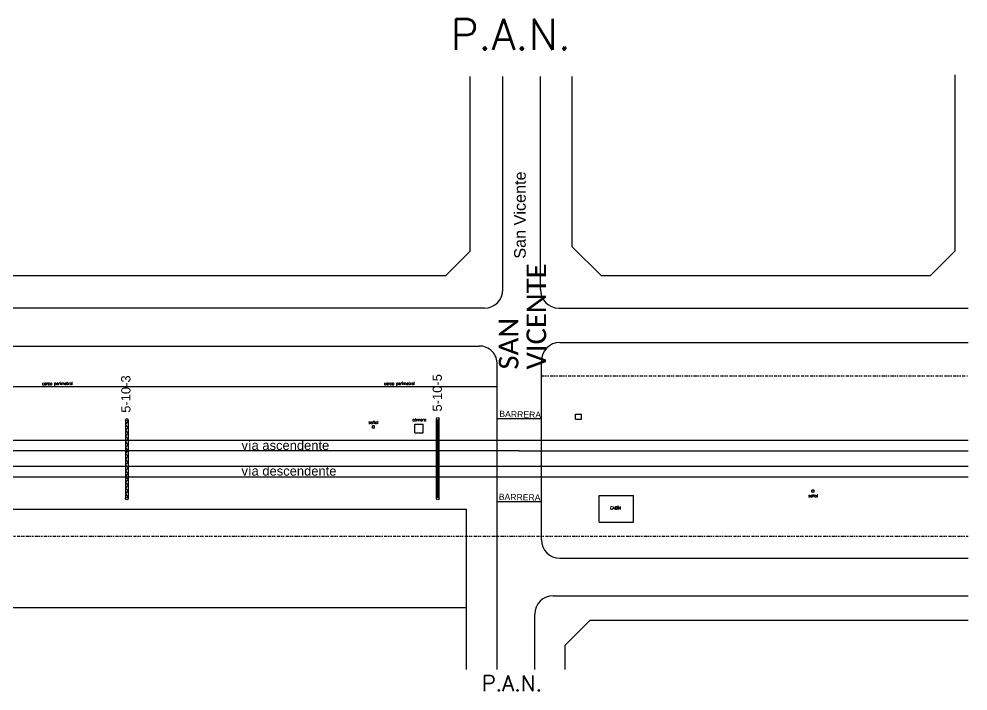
# Model space of a CAD drawing. Header units: millimetres. Extents: x 2221 to 2794, y 740 to 870.
# Drawn here: x 2640.5 to 2794.1, y 741.3 to 850 of the extents above; entities that cross this region are included whole.
import ezdxf

# ---------------------------------------------------------------- set-up
doc = ezdxf.new("R2010")
doc.units = ezdxf.units.MM
doc.linetypes.add('DIVIDE', pattern=[1.25, 0.5, -0.25, 0, -0.25, 0, -0.25])
for name, color, linetype in [('CALLES', 8, 'Continuous'), ('EDIFICIOS', 8, 'Continuous'), ('LINEA02', 8, 'Continuous'), ('n° de postación', 1, 'Continuous'), ('pórticos', 4, 'Continuous'), ('textos', 7, 'Continuous'), ('Textos catenaria', 7, 'Continuous'), ('TITULO', 8, 'DIVIDE'), ('vías', 8, 'Continuous')]:
    doc.layers.add(name, color=color, linetype=linetype)
doc.styles.add('progresivas', font='calibri.ttf')
doc.styles.add('ROMANS', font='arial.ttf', dxfattribs={"width": 0.7})
doc.styles.add('SIMPLEX', font='simplex.shx', dxfattribs={"width": 0.75})

msp = doc.modelspace()

# ---------------------------------------------------------------- linework, layer by layer
for p, q in [((2717.922, 785.379), (2725.062, 785.379)), ((2698.05, 784.179), (2697.7, 784.175)), ((2697.703, 783.825), (2697.7, 784.175)), ((2698.053, 783.829), (2697.703, 783.825)), ((2698.053, 783.829), (2698.05, 784.179)), ((2769.218, 773.791), (2768.868, 773.787)), ((2768.872, 773.437), (2768.868, 773.787)), ((2769.222, 773.441), (2768.872, 773.437)), ((2769.222, 773.441), (2769.218, 773.791)), ((2717.922, 771.939), (2725.062, 771.939))]:
    msp.add_line(p, q)
at = {"layer": 'CALLES'}
for p, q in [((2713.552, 812.454), (2713.552, 840.725)), ((2718.852, 806.244), (2718.852, 840.725)), ((2724.902, 806.244), (2724.902, 840.725)), ((2730.072, 813.174), (2730.072, 840.725)), ((2792.088, 812.514), (2792.088, 840.988)), ((2730.072, 813.174), (2734.732, 808.514)), ((2713.552, 812.454), (2709.612, 808.514)), ((2788.088, 808.514), (2792.088, 812.514)), ((2619.132, 808.514), (2709.612, 808.514)), ((2734.732, 808.514), (2788.088, 808.514)), ((2715.852, 803.244), (2612.632, 803.244)), ((2727.902, 803.244), (2794.147, 803.244)), ((2728.062, 797.674), (2794.147, 797.674)), ((2725.062, 765.764), (2725.062, 794.674)), ((2717.922, 744.785), (2717.922, 794.114)), ((2712.922, 744.785), (2712.922, 770.714)), ((2728.062, 762.764), (2794.147, 762.764)), ((2727.002, 756.704), (2794.147, 756.704)), ((2724.002, 744.785), (2724.002, 753.704)), ((2732.962, 752.744), (2728.902, 748.684)), ((2732.962, 752.744), (2794.147, 752.744)), ((2728.902, 744.785), (2728.902, 748.684))]:
    msp.add_line(p, q, dxfattribs=at)
for centre, radius, start, end in [((2715.852, 806.244), 3, 270, 0), ((2727.902, 806.244), 3, 180, 270), ((2728.062, 794.674), 3, 90, 180), ((2715.024, 794.214), 2.9, 358.02431, 90.81822), ((2728.062, 765.764), 3, 180, 270), ((2727.002, 753.704), 3, 90, 180)]:
    msp.add_arc(centre, radius, start, end, dxfattribs=at)
at = {"layer": 'EDIFICIOS'}
for p, q in [((2730.572, 785.274), (2730.572, 786.074)), ((2730.572, 786.074), (2731.572, 786.074)), ((2730.572, 785.274), (2731.572, 785.274)), ((2731.572, 785.274), (2731.572, 786.074)), ((2734.432, 772.944), (2739.972, 772.944)), ((2734.432, 768.594), (2734.432, 772.944)), ((2739.972, 768.594), (2739.972, 772.944)), ((2734.432, 768.594), (2739.972, 768.594))]:
    msp.add_line(p, q, dxfattribs=at)
at = {"layer": 'LINEA02'}
for p, q in [((2334.222, 797.114), (2714.982, 797.114)), ((2526.793, 770.714), (2712.922, 770.714)), ((2615.132, 754.794), (2712.922, 754.794))]:
    msp.add_line(p, q, dxfattribs=at)
at = {"layer": 'pórticos'}
for p, q in [((2708.073, 772.429), (2708.073, 785.339)), ((2708.493, 772.429), (2708.493, 785.339)), ((2657.743, 785.149), (2657.743, 772.439)), ((2657.743, 784.417), (2658.163, 784.885)), ((2657.743, 784.417), (2658.163, 783.949)), ((2657.743, 783.481), (2658.163, 783.949)), ((2658.078, 784.98), (2658.163, 784.885)), ((2658.163, 785.149), (2658.163, 772.439)), ((2708.283, 772.639), (2708.283, 785.129)), ((2657.743, 783.481), (2658.163, 783.014)), ((2657.743, 782.546), (2658.163, 783.014)), ((2657.743, 782.546), (2658.163, 782.078)), ((2657.743, 781.61), (2658.163, 782.078)), ((2657.743, 781.61), (2658.163, 781.142)), ((2657.743, 780.675), (2658.163, 781.142)), ((2657.743, 780.675), (2658.163, 780.207)), ((2657.743, 779.739), (2658.163, 780.207)), ((2657.743, 779.739), (2658.163, 779.271)), ((2657.743, 778.803), (2658.163, 779.271)), ((2657.743, 778.803), (2658.163, 778.336)), ((2657.743, 777.868), (2658.163, 778.336)), ((2657.743, 777.868), (2658.163, 777.4)), ((2657.743, 776.932), (2658.163, 777.4)), ((2657.743, 776.932), (2658.163, 776.464)), ((2657.743, 775.996), (2658.163, 776.464)), ((2657.743, 775.996), (2658.163, 775.529)), ((2657.743, 775.061), (2658.163, 775.529)), ((2657.743, 775.061), (2658.163, 774.593)), ((2657.743, 774.125), (2658.163, 774.593)), ((2657.743, 774.125), (2658.163, 773.657)), ((2657.743, 773.19), (2658.163, 773.657)), ((2657.743, 773.19), (2658.163, 772.722)), ((2658.067, 772.615), (2658.163, 772.722))]:
    msp.add_line(p, q, dxfattribs=at)
for centre in [(2657.953, 785.149), (2708.283, 785.339), (2657.953, 772.439), (2708.283, 772.429)]:
    msp.add_circle(centre, 0.21, dxfattribs=at)
at = {"layer": 'TITULO'}
for p, q in [((2725.062, 792.314), (2794.147, 792.314)), ((2334.222, 766.334), (2794.147, 766.334))]:
    msp.add_line(p, q, dxfattribs=at)
at = {"layer": 'vías'}
for p, q in [((2516.262, 790.579), (2717.922, 790.579)), ((2704.553, 784.469), (2705.953, 784.469)), ((2704.553, 783.069), (2704.553, 784.469)), ((2705.953, 783.069), (2705.953, 784.469)), ((2704.553, 783.069), (2705.953, 783.069)), ((2604.452, 781.879), (2721.492, 781.879)), ((2721.492, 781.879), (2794.147, 781.879)), ((2721.492, 780.139), (2604.452, 780.139)), ((2721.492, 780.139), (2794.147, 780.139)), ((2604.452, 777.679), (2721.492, 777.679)), ((2721.492, 777.679), (2794.147, 777.679)), ((2604.452, 775.939), (2721.492, 775.939)), ((2721.492, 775.939), (2794.147, 775.939))]:
    msp.add_line(p, q, dxfattribs=at)

# ---------------------------------------------------------------- texts
at = {"layer": 'n° de postación', "style": 'ROMANS'}
for s, p in [('5-10-3', (2658.534, 786.305)), ('5-10-5', (2708.957, 786.509))]:
    msp.add_text(s, height=1.5, rotation=90, dxfattribs=at).set_placement(p)
at = {"layer": 'textos'}
for s, height, rotation, style, p in [('San Vicente', 1.875, 90, 'ROMANS', (2722.533, 811.238)), ('VICENTE', 3.1812, 90, 'progresivas', (2725.841, 793.309)), ('SAN', 3.1812, 90, 'progresivas', (2721.35, 793.309)), ('BARRERA', 1, 358.61497, 'ROMANS', (2718.254, 785.641)), ('BARRERA', 1, 358.87682, 'ROMANS', (2718.163, 772.225))]:
    msp.add_text(s, height=height, rotation=rotation, dxfattribs=dict(at, style=style)).set_placement(p)
at = {"layer": 'textos', "style": 'ROMANS'}
for s, p in [('vía ascendente', (2676.514, 780.293)), ('vía descendente', (2676.514, 776.142))]:
    msp.add_text(s, height=1.5, dxfattribs=at).set_placement(p)
at = {"layer": 'Textos catenaria', "style": 'SIMPLEX'}
for height, p in [(5, (2710.357, 845.028)), (2.5, (2715.419, 741.288))]:
    msp.add_text('P.A.N.', height=height, dxfattribs=at).set_placement(p)
at = {"layer": 'Textos catenaria', "style": 'SIMPLEX', "width": 0.8}
for s, p in [('cerco perimetral', (2644.239, 790.792)), ('cerco perimetral', (2699.592, 790.792)), ('cámara', (2704.176, 784.932)), ('señal', (2697.101, 784.516)), ('señal', (2768.294, 772.633)), ('CABÍN', (2736.227, 770.64))]:
    msp.add_text(s, height=0.5, rotation=0.31934, dxfattribs=at).set_placement(p)

doc.saveas('drawing.dxf')
